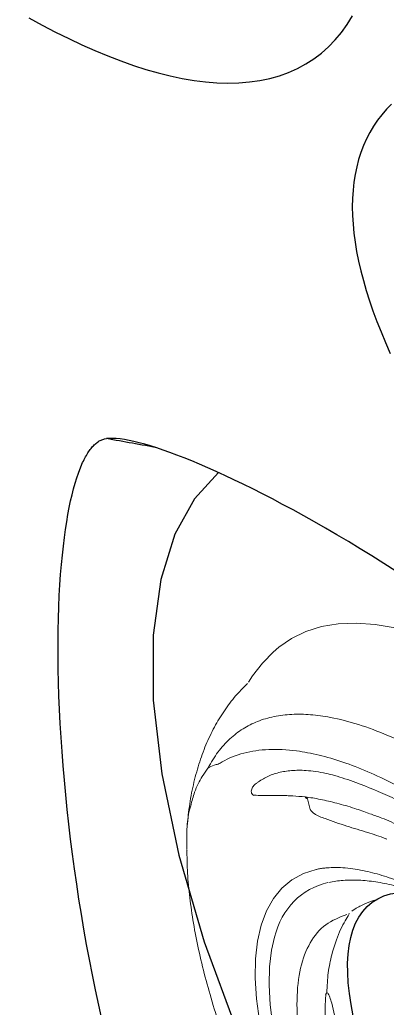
# Model space of a CAD drawing. Extents: x 938 to 1038, y 781 to 934.
# Drawn here: x 1019.287 to 1020.792, y 869.546 to 873.595 of the extents above; entities that cross this region are included whole.
import ezdxf

# ---------------------------------------------------------------- set-up
doc = ezdxf.new("R2010")
doc.units = 0
doc.header["$MEASUREMENT"] = 0
doc.linetypes.add('SLD-Solid', pattern=[0])
doc.layers.add('1', color=4, linetype='Continuous')
doc.layers.add('CL', color=8, linetype='Continuous')

# ---------------------------------------------------------------- blocks, each defined once
blk = doc.blocks.new('*E22')
at = {"layer": '1', "color": 3, "linetype": 'SLD-Solid', "lineweight": 15}
blk.add_arc((2.1086, -2.0623), 0.0047, 145.5764, 153.9577, dxfattribs=at)
blk = doc.blocks.new('JET-HSS-Standard')
at = {"layer": '1', "color": 3, "linetype": 'SLD-Solid', "lineweight": 15}
for p, q in [((1.6986, -1.2221), (1.6901, -1.2254)), ((1.9491, -1.2406), (1.9091, -1.3175)), ((1.9406, -1.3694), (1.9823, -1.2882)), ((1.9091, -1.3175), (1.8668, -1.3863)), ((1.8964, -1.4423), (1.9406, -1.3694)), ((1.8668, -1.3863), (1.8224, -1.4467)), ((1.8224, -1.4467), (1.7762, -1.4983)), ((1.8501, -1.5063), (1.8964, -1.4423)), ((1.7762, -1.4983), (1.7355, -1.5353)), ((1.8018, -1.5611), (1.8501, -1.5063)), ((1.7519, -1.6063), (1.8018, -1.5611)), ((1.7008, -1.6416), (1.7519, -1.6063)), ((1.6487, -1.6668), (1.7008, -1.6416)), ((1.4371, -1.6647), (1.4898, -1.6807)), ((1.4898, -1.6807), (1.5429, -1.6864)), ((1.5429, -1.6864), (1.596, -1.6818)), ((1.596, -1.6818), (1.6487, -1.6668)), ((1.3161, -1.8802), (1.3006, -1.9228)), ((1.3006, -1.9228), (1.3045, -1.9259)), ((1.825, -2.033), (1.8257, -2.0328)), ((0.6054, -2.2905), (0.6648, -2.3493)), ((0.6648, -2.3493), (0.7256, -2.3987)), ((0.7256, -2.3987), (0.7876, -2.4384)), ((0.7876, -2.4384), (0.8505, -2.4683)), ((0.8505, -2.4683), (0.9139, -2.4883)), ((1.1341, -2.484), (1.1975, -2.464)), ((1.1975, -2.464), (1.2255, -2.452)), ((0.9139, -2.4883), (0.9778, -2.4984)), ((0.9778, -2.4984), (1.0418, -2.4984)), ((1.0418, -2.4984), (1.0724, -2.4948)), ((1.0724, -2.4948), (1.1009, -2.4905)), ((1.1008, -2.4892), (1.1341, -2.484))]:
    blk.add_line(p, q, dxfattribs=at)
at = {"layer": '1', "color": 3}
blk.add_ellipse((1.309, 0.0167), major_axis=(-0.0138, 1.4397), ratio=0.364496, start_param=3.146563, end_param=9.429748, dxfattribs=at)
at = {"layer": '1', "color": 3, "linetype": 'SLD-Solid', "lineweight": 15}
for centre, major_axis, ratio, start_param, end_param in [((1.535, -1.0554), (0, 0.5588), 0.7, 2.864732, 3.67969), ((1.3231, -1.8676), (0.00921, 0.00921), 1, 3.376627, 3.425003), ((1.307, -1.9272), (0, 0.0111), 0.7, 1.115946, 1.80729), ((1.308, -1.9279), (0, 0.0118), 0.7, 1.126374, 1.762963), ((1.3085, -1.907), (0, 0.0195), 0.7, 2.477545, 2.524721), ((1.3117, -1.9309), (0, 0.0114), 0.7, 1.120631, 1.843929)]:
    blk.add_ellipse(centre, major_axis=major_axis, ratio=ratio, start_param=start_param, end_param=end_param, dxfattribs=at)
for points, knots in [([(1.8253, -2.0335), (1.8407, -2.0109), (1.874, -1.9621), (1.922, -1.8785), (1.9699, -1.7849), (2.015, -1.6846), (2.0576, -1.5778), (2.0974, -1.4647), (2.1343, -1.3458), (2.1681, -1.2214), (2.1988, -1.0923), (2.2259, -0.9587), (2.2465, -0.8422), (2.2566, -0.7694), (2.2602, -0.7434)], [0, 0, 0, 0, 0.074591, 0.161112, 0.246996, 0.333324, 0.42023, 0.507675, 0.595605, 0.683955, 0.772643, 0.861576, 0.950652, 1, 1, 1, 1]), ([(1.6899, -1.2251), (1.6899, -1.2251), (1.6887, -1.223), (1.6879, -1.2162), (1.6908, -1.2008), (1.7002, -1.1727), (1.7202, -1.1228), (1.7555, -1.0364), (1.7973, -0.9255), (1.8251, -0.8361), (1.8367, -0.7987)], [0, 0, 0, 0, 0.0002, 0.025236, 0.067323, 0.141073, 0.266748, 0.470502, 0.778091, 1, 1, 1, 1]), ([(1.8935, -0.8452), (1.8806, -0.8816), (1.8502, -0.9678), (1.8014, -1.0687), (1.7569, -1.1426), (1.7284, -1.1826), (1.7121, -1.204), (1.703, -1.2152), (1.6995, -1.2201), (1.6983, -1.2218)], [0, 0, 0, 0, 0.230758, 0.545346, 0.74943, 0.872578, 0.942678, 0.980397, 1, 1, 1, 1]), ([(1.4397, -1.4418), (1.4713, -1.4493), (1.5346, -1.4643), (1.6298, -1.4376), (1.7221, -1.3759), (1.8086, -1.2757), (1.879, -1.1624), (1.9154, -1.0718), (1.9295, -1.0368)], [0, 0, 0, 0, 0.177735, 0.35547, 0.533205, 0.71094, 0.888675, 1, 1, 1, 1]), ([(1.5851, -1.3415), (1.6031, -1.325), (1.6394, -1.2917), (1.6733, -1.2474), (1.6903, -1.2252)], [0, 0, 0, 0, 0.4978509, 1, 1, 1, 1]), ([(1.1022, -1.2933), (1.1096, -1.307), (1.1329, -1.349), (1.1732, -1.4137), (1.2234, -1.4841), (1.2777, -1.5483), (1.3358, -1.6041), (1.3821, -1.6368), (1.4129, -1.6537), (1.4257, -1.6597), (1.4334, -1.6632), (1.4359, -1.6642), (1.4359, -1.6642)], [0.1589519, 0.1589519, 0.1589519, 0.1589519, 0.2189082, 0.346758, 0.4751575, 0.6035615, 0.754596, 0.905669, 0.9433962, 0.9811215, 0.9999977, 1, 1, 1, 1]), ([(1.1262, -1.7257), (1.1162, -1.7119), (1.0908, -1.6769), (1.0515, -1.6122), (1.0087, -1.5331), (0.9678, -1.4466), (0.9341, -1.3675), (0.9147, -1.315), (0.9076, -1.2959)], [0, 0, 0, 0, 0.125672, 0.317663, 0.508626, 0.698715, 0.890112, 1, 1, 1, 1]), ([(1.4248, -1.5916), (1.4248, -1.5916), (1.416, -1.5878), (1.3984, -1.5797), (1.3632, -1.5602), (1.3278, -1.5361), (1.2837, -1.5002), (1.2398, -1.4585), (1.1895, -1.4014), (1.1572, -1.359), (1.1422, -1.3376)], [0, 0, 0, 0, 0.0000306, 0.0744962, 0.1489695, 0.2980039, 0.3724874, 0.5215575, 0.6706687, 0.804032, 0.804032, 0.804032, 0.804032]), ([(1.4305, -1.4399), (1.4305, -1.4399), (1.4293, -1.4394), (1.4291, -1.4374), (1.4418, -1.4324), (1.4675, -1.4212), (1.5168, -1.3958), (1.5578, -1.3632), (1.5851, -1.3415)], [0, 0, 0, 0, 0.000257, 0.036334, 0.144253, 0.358235, 0.572789, 1, 1, 1, 1]), ([(1.1001, -1.8637), (1.0708, -1.8203), (1.0268, -1.7552), (0.9719, -1.6521), (0.9321, -1.5697), (0.9004, -1.4963), (0.8768, -1.4373), (0.8658, -1.4081), (0.8608, -1.3946)], [0, 0, 0, 0, 0.337008, 0.50583, 0.674678, 0.843513, 0.927915, 1, 1, 1, 1]), ([(1.3662, -1.4372), (1.3511, -1.4342), (1.332, -1.4304), (1.3127, -1.4241), (1.3086, -1.4226)], [0, 0, 0, 0, 0.3572691, 0.4544643, 0.4544643, 0.4544643, 0.4544643]), ([(1.3665, -1.4372), (1.3733, -1.4383), (1.3895, -1.4407), (1.4055, -1.4407), (1.4148, -1.4408)], [0, 0, 0, 0, 0.42371, 1, 1, 1, 1]), ([(1.5199, -2.2478), (1.5134, -2.2474), (1.4761, -2.2453), (1.4077, -2.2289), (1.3153, -2.1828), (1.2323, -2.1188), (1.1592, -2.0439), (1.0955, -1.9646), (1.0341, -1.8732), (0.9752, -1.7708), (0.9193, -1.6574), (0.8752, -1.5553), (0.8504, -1.4897), (0.8421, -1.4679)], [0, 0, 0, 0, 0.026712, 0.151413, 0.276447, 0.401159, 0.493498, 0.585836, 0.678075, 0.770318, 0.862284, 0.954116, 1, 1, 1, 1]), ([(1.1774, -1.668), (1.1773, -1.6679), (1.1621, -1.6491), (1.1458, -1.6262), (1.1294, -1.6024), (1.1286, -1.6013)], [0, 0, 0, 0, 0.006401, 0.954168, 1, 1, 1, 1]), ([(1.563, -2.2589), (1.5393, -2.27), (1.4915, -2.2922), (1.4215, -2.3075), (1.353, -2.3106), (1.2862, -2.301), (1.2202, -2.2789), (1.1555, -2.2448), (1.0928, -2.1995), (1.0258, -2.1376), (0.9545, -2.0548), (0.8716, -1.9346), (0.8008, -1.8064), (0.7499, -1.6976), (0.7294, -1.6502), (0.7233, -1.6362)], [0, 0, 0, 0, 0.075379, 0.151309, 0.223329, 0.29535, 0.369104, 0.442862, 0.514729, 0.586967, 0.682119, 0.778071, 0.907999, 0.972873, 1, 1, 1, 1]), ([(1.3157, -1.8797), (1.3159, -1.8789), (1.3162, -1.878), (1.3166, -1.8761), (1.3168, -1.8732), (1.316, -1.8657), (1.3079, -1.843), (1.2798, -1.8015), (1.2348, -1.7409), (1.196, -1.6916), (1.1774, -1.6679)], [0, 0, 0, 0, 0.006241, 0.007227, 0.014587, 0.028589, 0.070449, 0.262258, 0.646421, 1, 1, 1, 1]), ([(1.3434, -1.9664), (1.3302, -1.956), (1.3025, -1.934), (1.2586, -1.891), (1.212, -1.8393), (1.1685, -1.7856), (1.1401, -1.7459), (1.1279, -1.7288)], [0, 0, 0, 0, 0.193412, 0.408503, 0.621237, 0.836748, 1, 1, 1, 1]), ([(1.4317, -2.0944), (1.416, -2.0939), (1.3846, -2.0928), (1.3363, -2.0794), (1.2877, -2.0562), (1.235, -2.0195), (1.1908, -1.978), (1.1443, -1.9256), (1.1185, -1.8894), (1.1003, -1.8639)], [0, 0, 0, 0, 0.144102, 0.288177, 0.431944, 0.575712, 0.757525, 0.828809, 1, 1, 1, 1]), ([(1.391, -2.0021), (1.3905, -2.0017), (1.3888, -2.0005), (1.3861, -1.9985), (1.3817, -1.9953), (1.3739, -1.9897), (1.3609, -1.98), (1.3498, -1.9716), (1.3433, -1.9666)], [0, 0, 0, 0, 0.035919, 0.106555, 0.177195, 0.318487, 0.601091, 1, 1, 1, 1]), ([(1.473, -2.0602), (1.4629, -2.0528), (1.4363, -2.0332), (1.4084, -2.014), (1.391, -2.0021)], [0, 0, 0, 0, 0.379141, 1, 1, 1, 1]), ([(1.4733, -2.0596), (1.4736, -2.0603), (1.4742, -2.0619), (1.475, -2.0645), (1.4754, -2.0676), (1.4754, -2.0714), (1.4737, -2.0779), (1.4666, -2.0859), (1.4541, -2.0923), (1.4412, -2.094), (1.4336, -2.0943), (1.4317, -2.0944)], [0, 0, 0, 0, 0.01602, 0.035445, 0.054871, 0.08078, 0.12717, 0.274887, 0.583806, 0.893992, 1, 1, 1, 1]), ([(1.8236, -2.0358), (1.8085, -2.0586), (1.7776, -2.1053), (1.7385, -2.1499), (1.7143, -2.169), (1.7095, -2.1727)], [0, 0, 0, 0, 0.434001, 0.888952, 1, 1, 1, 1]), ([(1.2323, -2.4502), (1.2521, -2.4469), (1.2966, -2.4395), (1.3648, -2.4178), (1.4369, -2.387), (1.5075, -2.3478), (1.5765, -2.3006), (1.6437, -2.2452), (1.7085, -2.1829), (1.7492, -2.1357), (1.7694, -2.1122)], [0, 0, 0, 0, 0.1000144, 0.225756, 0.3519621, 0.4790519, 0.6074395, 0.7375219, 0.8696622, 1, 1, 1, 1]), ([(1.7095, -2.1727), (1.6946, -2.1854), (1.6602, -2.2149), (1.6105, -2.242), (1.5759, -2.2543), (1.563, -2.2589)], [0, 0, 0, 0, 0.32393, 0.749492, 1, 1, 1, 1]), ([(1.563, -2.2589), (1.554, -2.2583), (1.5403, -2.2574), (1.5251, -2.2502), (1.5199, -2.2478)], [0, 0, 0, 0, 0.664107, 1, 1, 1, 1])]:
    blk.add_open_spline(points, degree=3, knots=knots, dxfattribs=at)
at = {"xscale": 0.7000000000000028, "zscale": 0.7}
blk.add_blockref('*E22', (0, 0), dxfattribs=at)
blk = doc.blocks.new('VISTA')
at = {"layer": '1', "color": 3, "linetype": 'Continuous'}
for points in [[(81.4472, 74.0393), (81.502, 74.0093), (81.5566, 73.9807), (81.6108, 73.9537), (81.6646, 73.9284), (81.718, 73.9047), (81.7709, 73.8828), (81.8233, 73.8626), (81.8751, 73.8443), (81.9263, 73.828), (81.9768, 73.8136), (82.0265, 73.8012), (82.0755, 73.791), (82.1237, 73.7828), (82.171, 73.7769), (82.2174, 73.7732), (82.2628, 73.7719), (82.3072, 73.7729), (82.3505, 73.7764), (82.3927, 73.7823), (82.4337, 73.7908), (82.4734, 73.8018), (82.5113, 73.8154), (82.5475, 73.8314), (82.582, 73.8499), (82.6148, 73.8709), (82.6457, 73.8942), (82.6748, 73.92), (82.7021, 73.9483), (82.7276, 73.9788), (82.7511, 74.0117), (82.7726, 74.0468)], [(82.9322, 73.6858), (82.9118, 73.6646), (82.8927, 73.6423), (82.875, 73.6191), (82.8587, 73.5948), (82.8437, 73.5695), (82.8302, 73.5432), (82.818, 73.516), (82.8073, 73.4878), (82.798, 73.4586), (82.7902, 73.4285), (82.7837, 73.3976), (82.7787, 73.3657), (82.7751, 73.333), (82.7729, 73.2994), (82.7722, 73.265), (82.7729, 73.2298), (82.775, 73.1939), (82.7785, 73.1571), (82.7835, 73.1196), (82.7898, 73.0814), (82.7976, 73.0425), (82.8068, 73.0029), (82.8173, 72.9626), (82.8292, 72.9218), (82.8424, 72.8803), (82.8569, 72.8382), (82.8727, 72.7956), (82.8898, 72.7524), (82.9082, 72.7087), (82.9278, 72.6646)], [(81.6646, 72.2106), (81.6675, 72.2171), (81.6704, 72.2233), (81.6734, 72.2294), (81.6764, 72.2352), (81.6795, 72.2409), (81.6826, 72.2463), (81.6857, 72.2515), (81.6888, 72.2566), (81.692, 72.2614), (81.6952, 72.2661), (81.6985, 72.2705), (81.7017, 72.2747), (81.705, 72.2787), (81.7084, 72.2825), (81.7117, 72.2861), (81.7151, 72.2895), (81.7185, 72.2927), (81.7219, 72.2957), (81.7254, 72.2984), (81.7288, 72.301), (81.7323, 72.3033), (81.7358, 72.3055), (81.7394, 72.3074), (81.743, 72.3092), (81.7465, 72.3107), (81.7501, 72.312), (81.7538, 72.3132), (81.7574, 72.3141), (81.7648, 72.3154)], [(82.9511, 71.7723), (82.9013, 71.804), (82.8522, 71.8347), (82.8037, 71.8644), (82.756, 71.8932), (82.709, 71.9211), (82.6628, 71.948), (82.6175, 71.974), (82.5729, 71.9989), (82.5293, 72.023), (82.4866, 72.046), (82.4448, 72.0681), (82.4039, 72.0892), (82.364, 72.1094), (82.3251, 72.1286), (82.2873, 72.1469), (82.2505, 72.1642), (82.2148, 72.1805), (82.1802, 72.1959), (82.1467, 72.2103), (82.1144, 72.2238), (82.0833, 72.2364), (82.0533, 72.248), (82.0246, 72.2586), (81.997, 72.2684), (81.9707, 72.2772), (81.9455, 72.2851), (81.9217, 72.2921), (81.8991, 72.2982), (81.8777, 72.3035), (81.8576, 72.3078), (81.8389, 72.3112), (81.8214, 72.3138), (81.8052, 72.3155), (81.7904, 72.3163), (81.7648, 72.3154)], [(81.9645, 72.2792), (81.9512, 72.2816), (81.9379, 72.284), (81.9246, 72.2864), (81.9113, 72.2888), (81.898, 72.2912), (81.8846, 72.2937), (81.8713, 72.2961), (81.858, 72.2985), (81.8447, 72.3009), (81.8314, 72.3033), (81.8181, 72.3057), (81.8047, 72.3081), (81.7914, 72.3105), (81.7648, 72.3154)], [(81.7471, 69.9318), (81.7332, 69.9944), (81.72, 70.0568), (81.7074, 70.1191), (81.6954, 70.1811), (81.6839, 70.2431), (81.6729, 70.3051), (81.6624, 70.3671), (81.6525, 70.4289), (81.6431, 70.4907), (81.6343, 70.5523), (81.626, 70.6136), (81.6182, 70.6747), (81.6109, 70.7355), (81.6042, 70.7959), (81.5981, 70.856), (81.5925, 70.9156), (81.5874, 70.9746), (81.5829, 71.0332), (81.5789, 71.0912), (81.5755, 71.1485), (81.5727, 71.2052), (81.5704, 71.2612), (81.5686, 71.3164), (81.5674, 71.3708), (81.5668, 71.4244), (81.5667, 71.477), (81.5672, 71.5287), (81.5683, 71.5786), (81.5698, 71.6266), (81.5719, 71.6727), (81.5744, 71.7169), (81.5773, 71.7592), (81.5806, 71.7996), (81.5843, 71.8383), (81.5884, 71.8751), (81.5927, 71.9101), (81.5974, 71.9434), (81.6022, 71.975), (81.6074, 72.0048), (81.6127, 72.0332), (81.6183, 72.0601), (81.6242, 72.0856), (81.6303, 72.1098), (81.6366, 72.1326), (81.6432, 72.154), (81.6501, 72.1742), (81.6646, 72.2106)], [(82.2237, 72.1765), (82.1256, 72.0689), (82.0451, 71.9234), (81.9873, 71.7376), (81.9566, 71.5107), (81.957, 71.2441), (81.9914, 70.9414), (82.061, 70.6087), (82.1651, 70.2541), (82.3011, 69.8873)]]:
    blk.add_lwpolyline(points, dxfattribs=at)
at = {"layer": '1', "color": 2}
blk.add_arc((69.3341, 60.3736), 12.5309, 355.57232, 87.34905, dxfattribs=at)
at = {"layer": 'CL', "rotation": 214.9041354818249}
blk.add_blockref('JET-HSS-Standard', (84.7552, 70.0075), dxfattribs=at)

msp = doc.modelspace()

# ---------------------------------------------------------------- block references
at = {"layer": '1'}
msp.add_blockref('VISTA', (937.8767, 799.5644), dxfattribs=at)

doc.saveas('drawing.dxf')
